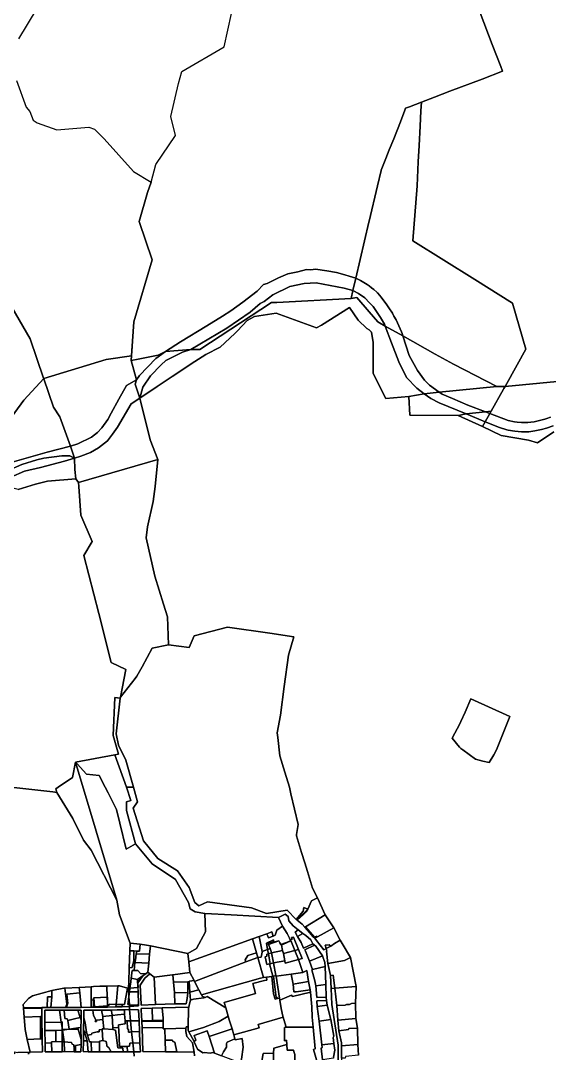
# Model space of a CAD drawing. Header units: feet. Extents: x -1222 to 199575, y -502 to 454509.
# Drawn here: x -179 to 173, y 728 to 1415 of the extents above; entities that cross this region are included whole.
import ezdxf

# ---------------------------------------------------------------- set-up
doc = ezdxf.new("R2010")
doc.units = ezdxf.units.FT
doc.header["$MEASUREMENT"] = 0
doc.layers.add('지적', color=7, linetype='CONTINUOUS')

msp = doc.modelspace()

# ---------------------------------------------------------------- linework, layer by layer
at = {"layer": '지적', "color": 20}
for points in [[(-154.98, 1444.61), (-180.09, 1403.04)], [(127.14, 1420.25), (135.12, 1399.2), (140.75, 1384.44), (141.92, 1381.45), (128.29, 1376.21), (106.91, 1368.08), (96.78, 1364.23), (87.96, 1360.84), (79.96, 1357.8), (77.47, 1356.9), (76.96, 1355.51), (73.95, 1347.79), (69.52, 1336.46), (66.59, 1329.07), (64.33, 1323.31), (61.22, 1315.57), (61.21, 1315.43), (58.68, 1305.25), (53.14, 1281.75), (52.97, 1281.02), (44.3, 1243.87), (39.8, 1245.01), (37.05, 1246.03), (31.52, 1247.46), (24.98, 1248.74), (17.43, 1249.76), (14.5, 1249.43), (11.48, 1249.5), (5.68, 1247.95), (-1.02, 1246.56), (-7.15, 1244.02), (-14.56, 1240.25), (-17.05, 1239.48), (-21.26, 1235.15), (-30.9, 1227.73), (-38.93, 1221.98), (-44.39, 1218.43), (-54.77, 1212.06), (-72.28, 1201.39), (-82.25, 1194.92), (-87.21, 1192.65), (-100.45, 1189.92), (-105.11, 1188.96), (-103.28, 1214.71), (-91.15, 1256), (-99.82, 1281.36), (-94.35, 1300.72), (-91.81, 1307.69), (-88.69, 1319.4), (-75.76, 1338.58), (-78.7, 1351.2), (-73.73, 1373.35), (-71.42, 1381.14), (-43.31, 1397.59), (-38.47, 1419.77)], [(189.77, 1176.27), (143.62, 1171.84), (151.62, 1186.13), (157.41, 1196.62), (148.56, 1227.21), (123.49, 1242.87), (82.24, 1268.62), (85.04, 1305.25), (85.89, 1321.07), (86.5, 1331.94), (87.17, 1344.81), (87.68, 1355.16), (87.96, 1360.84), (96.78, 1364.23), (106.91, 1368.08), (128.29, 1376.21), (141.92, 1381.45), (140.75, 1384.44), (135.12, 1399.2), (127.14, 1420.25)], [(-181.39, 1375.34), (-174.99, 1357.44), (-172.55, 1354.65), (-170.4, 1348.86), (-167.82, 1347.13), (-154.63, 1342.45), (-133.37, 1344.18), (-129.61, 1342.89), (-123.03, 1336.35), (-103.55, 1314.72), (-91.81, 1307.69), (-94.35, 1300.72), (-99.82, 1281.36), (-91.15, 1256), (-103.28, 1214.71), (-104.88, 1192.24), (-121.75, 1189.74), (-163.36, 1177.07), (-163.36, 1177.07), (-163.41, 1177.21), (-172.41, 1203.35), (-186.95, 1228.69)], [(-186.95, 1228.69), (-172.41, 1203.35), (-163.41, 1177.21), (-163.36, 1177.07), (-176.67, 1162.72), (-195.46, 1137.21)], [(46.21, 727.13), (45.73, 734.1), (45.42, 744.93), (44.26, 751.53), (44.2, 761.55), (44.58, 772.82), (40.75, 791.92), (35.31, 801.42), (33.94, 803.62), (29.77, 811.67), (23.93, 820.49), (18.73, 831.64), (15.49, 838.02), (12.14, 849.11), (10.35, 854.93), (8.24, 861.91), (4.87, 872.88), (4.94, 873.82), (5.98, 880.52), (1.08, 900.89), (0.1, 905.25), (-2.85, 915.19), (-6.18, 926.04), (-7.65, 938.23), (-7.98, 941.46), (-5.79, 953.08), (-3.25, 972.32), (-0.42, 993.02), (3.18, 1005.24), (-12.86, 1007.61), (-41.07, 1011.64), (-63.25, 1006), (-66.52, 998.2), (-80.43, 1000.03), (-80.98, 1018.52), (-83.65, 1027), (-89.48, 1045.71), (-95.24, 1071.17), (-94.23, 1078.33), (-90.42, 1095.36), (-89.19, 1105.25), (-87.4, 1123.19), (-92.56, 1136.38), (-99.02, 1162.26), (-99.42, 1163.99), (-99.42, 1163.99), (-87.8, 1171.84), (-82.59, 1175.36), (-77.84, 1178.47), (-62.86, 1188.29), (-55.53, 1193.11), (-45.86, 1197.99), (-36.09, 1206.99), (-34.41, 1208.78), (-28.03, 1215.71), (-23.08, 1218.19), (-8.75, 1220.53), (18.23, 1210.86), (21.5, 1212.49), (40.07, 1224.37), (45.86, 1215.94), (51.74, 1210.42), (53.14, 1209.34), (54.71, 1207.94), (55.77, 1200.97), (55.8, 1190.31), (55.81, 1180.28), (64.39, 1163.69), (79.61, 1165.14), (80.2, 1152.59), (112.4, 1152.45), (128.73, 1145.17), (141.1, 1139.12), (159.31, 1136.15), (165.2, 1134.38), (176.09, 1141.63)], [(173.78, 1151.32), (171.46, 1150.47), (169.99, 1149.93), (165.66, 1148.8), (163.11, 1148.18), (160.69, 1147.95), (158.68, 1147.76), (154.65, 1147.81), (151.73, 1148.1), (150.02, 1148.26), (145.62, 1149.14), (133.56, 1153.71), (134.44, 1155.3), (142.53, 1169.87), (142.88, 1170.49), (143.62, 1171.84), (189.77, 1176.27)], [(176.09, 1141.63), (165.2, 1134.38), (159.31, 1136.15), (141.1, 1139.12), (128.73, 1145.17), (130.44, 1148.21), (139.87, 1144.47), (144.9, 1142.89), (145.64, 1142.73), (150.11, 1142.01), (154.51, 1141.62), (159.41, 1141.64), (163.46, 1142.2), (167.87, 1143.15), (171.11, 1144.03), (175.58, 1145.61)], [(175.58, 1145.61), (171.11, 1144.03), (167.87, 1143.15), (163.46, 1142.2), (159.41, 1141.64), (154.51, 1141.62), (150.11, 1142.01), (145.64, 1142.73), (144.9, 1142.89), (139.87, 1144.47), (130.44, 1148.21), (133.56, 1153.71), (145.62, 1149.14), (150.02, 1148.26), (151.73, 1148.1), (154.65, 1147.81), (158.68, 1147.76), (160.69, 1147.95), (163.11, 1148.18), (165.66, 1148.8), (169.99, 1149.93), (171.46, 1150.47), (173.78, 1151.32)], [(-180.36, 1103.32), (-168.79, 1106.8), (-160.77, 1108.83), (-142.05, 1110.44), (-140.19, 1107.82), (-139.99, 1105.25), (-138.56, 1086.25), (-131.1, 1068.59), (-136.56, 1059.45), (-126.76, 1020.69), (-118.45, 988.12), (-108.63, 983.5), (-112.37, 965.07), (-112.49, 964.46), (-115.93, 964.81), (-117.24, 939.55), (-113.57, 927.32), (-116.12, 926.72), (-142.2, 922.02), (-144.12, 911.67), (-153.63, 905.25), (-155.38, 904.07), (-154.68, 901.84), (-157.28, 902.13), (-185.13, 905.25)], [(-185.13, 905.25), (-157.28, 902.13), (-154.68, 901.84), (-144, 884.54), (-136.99, 870.13), (-131.74, 863.36), (-114.62, 830.16), (-112.98, 820.34), (-105.79, 801.63), (-105.96, 796.43), (-106.39, 785.23), (-106.77, 775.84), (-106.94, 771.58), (-107.62, 771.7), (-112.94, 773.17), (-114.03, 773.11), (-121.31, 773.04), (-125.94, 772.9), (-130.13, 772.66), (-131.73, 772.54), (-139.7, 772.12), (-149.36, 771.61), (-149.89, 771.59), (-157.91, 769.98), (-170.91, 766.5), (-173.57, 764.65), (-177.06, 760.78), (-176.85, 758.44), (-176.86, 758.24), (-176.45, 752.33), (-176.45, 752.33), (-175.67, 744.16), (-174.28, 737.54), (-172.42, 729.09), (-180.59, 728.78)], [(29.43, 725.66), (30.44, 730.31), (29.76, 734.84), (29.17, 738.76), (29.76, 739.65), (27.59, 750.84), (25.31, 760.38), (24.77, 763.33), (24.69, 765.65), (24.46, 774.1), (23.82, 785.95), (23.71, 788.69), (22.14, 793.12), (17.68, 799.47), (15.69, 801.21), (14.39, 803.8), (10.97, 806.55), (9.05, 808.03), (5.93, 810.46), (2.61, 813.1), (-0.23, 816.41), (-0.78, 819.35), (-2.79, 820.85), (-7.1, 818.53), (-38.58, 820.36), (-56.17, 821.32), (-62.6, 822.3), (-65.87, 824.32), (-67.09, 828.59), (-75.77, 843.9), (-91.18, 854.41), (-102.24, 867.51), (-108.21, 889.86), (-108.29, 895.49), (-105.43, 896.37), (-108.37, 905.27), (-108.37, 905.27), (-103.57, 905.25), (-100.99, 895.44), (-103.89, 891.42), (-96.96, 869.65), (-87.47, 857.81), (-74.39, 849.67), (-66.62, 838.59), (-62.72, 828.5), (-60.15, 826.43), (-54.32, 829), (-25.05, 825.12), (-15.07, 821.31), (-1.25, 823.45), (4.74, 817.38), (5.1, 817.02), (5.35, 816.76), (8.68, 814.2), (10.48, 812.27), (13.53, 808.68), (15.67, 805.97), (16.99, 804.8), (18.27, 803.4), (22.97, 797.17), (24.57, 797.95), (25.06, 796.31), (24.89, 796.21), (25.81, 788.09), (27.37, 779.99), (27.84, 771.37), (28.27, 760.75), (32.6, 733.78), (32.71, 713.97)], [(18.73, 721.71), (16.25, 730.77), (17.36, 731.31), (15.95, 745.61), (15.34, 752.44), (14.95, 759.29), (14.11, 769.06), (13.94, 770.5), (12.87, 776.1), (11.71, 783.28), (9, 781.96), (6.12, 790.59), (8.59, 791.35), (6.19, 797.36), (2.79, 805.64), (1.56, 805.25), (1.9, 804.31), (0.73, 803.85), (0.11, 804.83), (-1.37, 808.07), (-4.44, 812.76), (-7.1, 818.53), (-2.79, 820.85), (-0.78, 819.35), (-0.23, 816.41), (2.61, 813.1), (5.93, 810.46), (4, 808.88), (5.62, 806), (7.9, 802.09), (9.6, 798.14), (15.69, 801.21), (16.77, 800.26), (10.43, 797.16), (10.76, 796.21), (13.56, 789.52), (15.5, 784.08), (14.97, 783.9), (17.12, 776.45), (17.61, 773.21), (18.44, 765.31), (24.69, 765.65), (24.77, 763.33), (18.45, 763.22), (18.7, 759.45), (19.84, 749.6), (21.74, 733.93), (21.92, 732.07), (21.19, 731.78), (22.2, 724.03)], [(-103.11, 726.44), (-103.48, 729.25), (-99, 729.19), (-99.31, 735.15), (-99.68, 742.85), (-99.95, 749.92), (-100.34, 757.31), (-106.22, 757.4), (-106.35, 759.42), (-100.45, 759.82), (-100.21, 759.82), (-100.23, 760.23), (-100.28, 760.98), (-100.51, 769.08), (-100.59, 772), (-100.67, 775.11), (-97.12, 780.03), (-95.46, 781.24), (-94.17, 782.37), (-92.75, 781.1), (-96.09, 778.23), (-99.09, 773.71), (-98.47, 761.04), (-98.44, 760.4), (-88.87, 760.7), (-76.14, 761.1), (-68.51, 761.19), (-68.51, 761.19), (-67.89, 764.85), (-67.42, 768.61), (-67.54, 775.74), (-66.52, 775.77), (-66.13, 768.88), (-65.75, 763.71), (-66.29, 761.19), (-66.79, 759.01), (-84.47, 758.57), (-91.14, 758.37), (-98.41, 758.11), (-98.45, 757.06), (-98.06, 749.87), (-98.08, 749.35), (-97.89, 745.2), (-97.3, 729.4), (-82.26, 729.31), (-74.76, 729.23), (-74.5, 729.22), (-63.16, 729.11), (-63.06, 726.6)], [(-173.37, 727.67), (-173.44, 728.59), (-172.38, 728.81), (-172.42, 729.09), (-164.19, 729.25), (-164.36, 737.79), (-164.62, 752.86), (-164.67, 758.19), (-164.62, 758.73), (-161.04, 758.75), (-158.59, 758.75), (-148.92, 758.83), (-148.14, 758.85), (-138.48, 758.85), (-131.76, 758.97), (-130.16, 758.94), (-129.63, 758.99), (-120.95, 759.07), (-115.3, 759.17), (-111.12, 759.26), (-106.35, 759.42), (-106.22, 757.4), (-109.66, 757.3), (-114.44, 757.19), (-118.27, 757.09), (-124.81, 757.05), (-128.45, 757.01), (-130.65, 756.95), (-136.63, 756.97), (-136.74, 751.85), (-136.78, 744.18), (-136.88, 736.58), (-137.01, 729.43), (-133.71, 729.37), (-131.55, 729.39), (-126.25, 729.35), (-118.51, 729.35), (-110.57, 729.31), (-107.65, 729.3), (-103.48, 729.25), (-103.11, 726.44)], [(-63.06, 726.6), (-63.16, 729.11), (-64.46, 735.32), (-68.15, 739.4), (-68.87, 742.7), (-68.7, 744.95), (-68.48, 745.83), (-67.16, 745.89), (-67.28, 743.41), (-66.69, 742.57), (-63.34, 736.16), (-63.32, 736.03), (-61.06, 731.1), (-57.47, 728.72), (-56.31, 728.89), (-52.63, 728.34), (-50.82, 728.85), (-49.64, 728.43), (-44.95, 726.66)], [(-182.42, 727.85), (-182.7, 728.54), (-182.88, 729.25), (-180.59, 728.78), (-172.42, 729.09), (-172.38, 728.81), (-173.44, 728.59), (-173.44, 728.59), (-173.37, 727.67)]]:
    msp.add_lwpolyline(points, dxfattribs=at)
for points in [[(44.3, 1243.87), (52.97, 1281.02), (53.14, 1281.75), (58.68, 1305.25), (61.21, 1315.43), (61.22, 1315.57), (64.33, 1323.31), (66.59, 1329.07), (69.52, 1336.46), (73.95, 1347.79), (76.96, 1355.51), (77.47, 1356.9), (79.96, 1357.8), (87.96, 1360.84), (87.68, 1355.16), (87.17, 1344.81), (86.5, 1331.94), (85.89, 1321.07), (85.04, 1305.25), (82.24, 1268.62), (123.49, 1242.87), (148.56, 1227.21), (157.41, 1196.62), (151.62, 1186.13), (143.62, 1171.84), (138.1, 1171.75), (109.25, 1186.64), (97.18, 1193.33), (75.55, 1205.45), (75.16, 1206.89), (74.75, 1208), (72.96, 1212.04), (71.18, 1215.98), (69.7, 1218.59), (68.67, 1220.42), (66.31, 1224.04), (64.57, 1226.64), (61.05, 1231.34), (60.28, 1232.21), (58.74, 1234.03), (58.3, 1234.48), (56.23, 1236.3), (54.81, 1237.4), (53.14, 1238.68), (51.9, 1239.62), (47.38, 1242.21), (44.3, 1243.87)], [(42.39, 1235.67), (36.68, 1237.18), (17.89, 1240.78), (9.93, 1240.34), (0.46, 1238.22), (-10.9, 1232.67), (-16.65, 1228.28), (-19.27, 1226.91), (-25.87, 1221.17), (-41.52, 1210.43), (-65.4, 1196.38), (-82.25, 1194.92), (-72.28, 1201.39), (-54.77, 1212.06), (-44.39, 1218.43), (-38.93, 1221.98), (-30.9, 1227.73), (-21.26, 1235.15), (-17.05, 1239.48), (-14.56, 1240.25), (-7.15, 1244.02), (-1.02, 1246.56), (5.68, 1247.95), (11.48, 1249.5), (14.5, 1249.43), (17.43, 1249.76), (24.98, 1248.74), (31.52, 1247.46), (37.05, 1246.03), (39.8, 1245.01), (44.3, 1243.87), (42.39, 1235.67)], [(42.39, 1235.67), (44.3, 1243.87), (47.38, 1242.21), (51.9, 1239.62), (53.14, 1238.68), (54.81, 1237.4), (56.23, 1236.3), (58.3, 1234.48), (58.74, 1234.03), (60.28, 1232.21), (61.05, 1231.34), (64.57, 1226.64), (66.31, 1224.04), (68.67, 1220.42), (69.7, 1218.59), (71.18, 1215.98), (72.96, 1212.04), (74.75, 1208), (75.16, 1206.89), (75.55, 1205.45), (63.96, 1211.89), (63.71, 1212.55), (63.34, 1213.25), (60.66, 1217.66), (55.81, 1224.98), (53.51, 1227.44), (50.3, 1230.65), (46.14, 1233.61), (42.39, 1235.67)], [(42.39, 1235.67), (41.12, 1230.23), (-8.22, 1227.53), (-11.74, 1227.58), (-59.47, 1196.26), (-65.4, 1196.38), (-41.52, 1210.43), (-25.87, 1221.17), (-19.27, 1226.91), (-16.65, 1228.28), (-10.9, 1232.67), (0.46, 1238.22), (9.93, 1240.34), (17.89, 1240.78), (36.68, 1237.18), (42.39, 1235.67)], [(63.96, 1211.89), (68.15, 1200.79), (72.88, 1188.1), (78.05, 1177.68), (84.89, 1170.53), (89.83, 1166.82), (79.61, 1165.14), (64.39, 1163.69), (55.81, 1180.28), (55.8, 1190.31), (55.77, 1200.97), (54.71, 1207.94), (53.14, 1209.34), (51.74, 1210.42), (45.86, 1215.94), (40.07, 1224.37), (21.5, 1212.49), (18.23, 1210.86), (-8.75, 1220.53), (-23.08, 1218.19), (-28.03, 1215.71), (-34.41, 1208.78), (-36.09, 1206.99), (-45.86, 1197.99), (-55.53, 1193.11), (-62.86, 1188.29), (-77.84, 1178.47), (-82.59, 1175.36), (-87.8, 1171.84), (-99.42, 1163.99), (-97.36, 1171.21), (-92.34, 1178.73), (-85.17, 1186.16), (-82.15, 1188.97), (-71.05, 1194.63), (-65.4, 1196.38), (-59.47, 1196.26), (-11.74, 1227.58), (-8.22, 1227.53), (41.12, 1230.23), (45.06, 1230.83), (53.14, 1221.43), (58.88, 1214.75), (63.96, 1211.89)], [(42.39, 1235.67), (46.14, 1233.61), (50.3, 1230.65), (53.51, 1227.44), (55.81, 1224.98), (60.66, 1217.66), (63.34, 1213.25), (63.71, 1212.55), (63.96, 1211.89), (58.88, 1214.75), (53.14, 1221.43), (45.06, 1230.83), (41.12, 1230.23), (42.39, 1235.67)], [(63.96, 1211.89), (75.55, 1205.45), (79.74, 1192.44), (85.32, 1182.32), (90.06, 1175.88), (93.25, 1172.64), (99.8, 1168.03), (89.83, 1166.82), (84.89, 1170.53), (78.05, 1177.68), (72.88, 1188.1), (68.15, 1200.79), (63.96, 1211.89)], [(138.1, 1171.75), (99.8, 1168.03), (93.25, 1172.64), (90.06, 1175.88), (85.32, 1182.32), (79.74, 1192.44), (75.55, 1205.45), (97.18, 1193.33), (109.25, 1186.64), (138.1, 1171.75)], [(-65.4, 1196.38), (-71.05, 1194.63), (-82.15, 1188.97), (-85.17, 1186.16), (-92.34, 1178.73), (-97.36, 1171.21), (-99.42, 1163.99), (-102.43, 1173.27), (-101.68, 1176.07), (-99.6, 1179.01), (-88.8, 1190.3), (-82.25, 1194.92), (-65.4, 1196.38)], [(-145.55, 1132.01), (-152.61, 1151.62), (-156.83, 1158.08), (-163.3, 1176.89), (-163.36, 1177.07), (-121.75, 1189.74), (-104.88, 1192.24), (-105.11, 1188.96), (-101.68, 1176.07), (-108.26, 1172.36), (-113.43, 1163.35), (-118.41, 1153.98), (-120.76, 1149.75), (-124.72, 1144.2), (-127.56, 1141.04), (-131.46, 1137.94), (-140.72, 1133.63), (-145.55, 1132.01)], [(-101.68, 1176.07), (-105.11, 1188.96), (-100.45, 1189.92), (-87.21, 1192.65), (-82.25, 1194.92), (-88.8, 1190.3), (-99.6, 1179.01), (-101.68, 1176.07)], [(-205.54, 1109.34), (-202.51, 1117.71), (-195.46, 1137.21), (-176.67, 1162.72), (-163.36, 1177.07), (-163.3, 1176.89), (-156.83, 1158.08), (-152.61, 1151.62), (-145.55, 1132.01), (-161.14, 1128.05), (-185.85, 1121.04), (-192.22, 1118.33), (-196.86, 1116.25), (-205.54, 1109.34)], [(-99.42, 1163.99), (-105.19, 1160.16), (-114.15, 1144.68), (-117.6, 1140.04), (-120.84, 1135.69), (-126.88, 1130.98), (-132.14, 1127.86), (-138.76, 1125.35), (-142.87, 1124.17), (-145.55, 1132.01), (-140.72, 1133.63), (-131.46, 1137.94), (-127.56, 1141.04), (-124.72, 1144.2), (-120.76, 1149.75), (-118.41, 1153.98), (-113.43, 1163.35), (-108.26, 1172.36), (-101.68, 1176.07), (-102.43, 1173.27), (-99.42, 1163.99)], [(99.8, 1168.03), (101.84, 1166.71), (108.75, 1163.65), (118.86, 1159.32), (130.52, 1154.83), (117.67, 1153.58), (99.68, 1160.93), (94.33, 1163.7), (89.83, 1166.82), (99.8, 1168.03)], [(138.1, 1171.75), (143.62, 1171.84), (142.88, 1170.49), (142.53, 1169.87), (134.44, 1155.3), (130.52, 1154.83), (118.86, 1159.32), (108.75, 1163.65), (101.84, 1166.71), (99.8, 1168.03), (138.1, 1171.75)], [(-142.87, 1124.17), (-138.76, 1125.35), (-132.14, 1127.86), (-126.88, 1130.98), (-120.84, 1135.69), (-117.6, 1140.04), (-114.15, 1144.68), (-105.19, 1160.16), (-99.42, 1163.99), (-99.02, 1162.26), (-92.56, 1136.38), (-87.4, 1123.19), (-140.19, 1107.82), (-142.05, 1110.44), (-142.65, 1116.46), (-142.87, 1124.17)], [(79.61, 1165.14), (89.83, 1166.82), (94.33, 1163.7), (99.68, 1160.93), (117.67, 1153.58), (112.4, 1152.45), (80.2, 1152.59), (79.61, 1165.14)], [(130.52, 1154.83), (133.56, 1153.71), (130.44, 1148.21), (117.67, 1153.58), (130.52, 1154.83)], [(134.44, 1155.3), (133.56, 1153.71), (130.52, 1154.83), (134.44, 1155.3)], [(117.67, 1153.58), (130.44, 1148.21), (128.73, 1145.17), (112.4, 1152.45), (117.67, 1153.58)], [(-145.55, 1132.01), (-142.87, 1124.17), (-146.07, 1125.56), (-151.25, 1125.72), (-163.34, 1124.15), (-167.98, 1123.07), (-177.86, 1119.86), (-187.11, 1115.89), (-196.86, 1110.59), (-202.07, 1107.76), (-205.99, 1105.64), (-223.8, 1095.22), (-220.5, 1097.42), (-196.86, 1116.25), (-192.22, 1118.33), (-185.85, 1121.04), (-161.14, 1128.05), (-145.55, 1132.01)], [(-142.87, 1124.17), (-149.43, 1122.07), (-165.42, 1117.77), (-176.06, 1115.37), (-185.25, 1111.46), (-192.63, 1106.11), (-196.86, 1106.85), (-202.07, 1107.76), (-196.86, 1110.59), (-187.11, 1115.89), (-177.86, 1119.86), (-167.98, 1123.07), (-163.34, 1124.15), (-151.25, 1125.72), (-146.07, 1125.56), (-142.87, 1124.17)], [(-142.87, 1124.17), (-142.65, 1116.46), (-142.05, 1110.44), (-160.77, 1108.83), (-168.79, 1106.8), (-180.36, 1103.32), (-191.04, 1105.99), (-192.63, 1106.11), (-185.25, 1111.46), (-176.06, 1115.37), (-165.42, 1117.77), (-149.43, 1122.07), (-142.87, 1124.17)], [(-140.19, 1107.82), (-87.4, 1123.19), (-89.19, 1105.25), (-90.42, 1095.36), (-94.23, 1078.33), (-95.24, 1071.17), (-89.48, 1045.71), (-83.65, 1027), (-80.98, 1018.52), (-80.43, 1000.03), (-91.11, 997.66), (-97.9, 985.36), (-101.34, 979.06), (-102.44, 977.64), (-112.37, 965.07), (-108.63, 983.5), (-118.45, 988.12), (-126.76, 1020.69), (-136.56, 1059.45), (-131.1, 1068.59), (-138.56, 1086.25), (-139.99, 1105.25), (-140.19, 1107.82)], [(-80.43, 1000.03), (-66.52, 998.2), (-63.25, 1006), (-41.07, 1011.64), (-12.86, 1007.61), (3.18, 1005.24), (-0.42, 993.02), (-3.25, 972.32), (-5.79, 953.08), (-7.98, 941.46), (-7.65, 938.23), (-6.18, 926.04), (-2.85, 915.19), (0.1, 905.25), (1.08, 900.89), (5.98, 880.52), (4.94, 873.82), (4.87, 872.88), (8.24, 861.91), (10.35, 854.93), (12.14, 849.11), (15.49, 838.02), (18.73, 831.64), (14.84, 829.7), (12.39, 824.22), (9.83, 825.17), (9.2, 822.93), (4.74, 817.38), (-1.25, 823.45), (-15.07, 821.31), (-25.05, 825.12), (-54.32, 829), (-60.15, 826.43), (-62.72, 828.5), (-66.62, 838.59), (-74.39, 849.67), (-87.47, 857.81), (-96.96, 869.65), (-103.89, 891.42), (-100.99, 895.44), (-103.57, 905.25), (-108.73, 923.34), (-113.63, 933.29), (-115.22, 940.82), (-112.49, 964.46), (-112.37, 965.07), (-102.44, 977.64), (-101.34, 979.06), (-97.9, 985.36), (-91.11, 997.66), (-80.43, 1000.03)], [(-116.12, 926.72), (-113.57, 927.32), (-117.24, 939.55), (-115.93, 964.81), (-112.49, 964.46), (-115.22, 940.82), (-113.63, 933.29), (-108.73, 923.34), (-103.57, 905.25), (-108.37, 905.27), (-116.12, 926.72)], [(133.12, 921.61), (128.83, 922.68), (123.9, 923.93), (115.49, 930.09), (114.24, 931.01), (113.42, 931.97), (108.36, 937.88), (113.5, 947.39), (114.29, 949.02), (117, 955.27), (120.96, 964.04), (146.92, 952.27), (141.02, 937.77), (137.88, 930.08), (136.07, 926.81), (133.12, 921.61)], [(133.12, 921.61), (136.07, 926.81), (137.88, 930.08), (141.02, 937.77), (146.92, 952.27), (120.96, 964.04), (117, 955.27), (114.29, 949.02), (113.5, 947.39), (108.36, 937.88), (113.42, 931.97), (114.24, 931.01), (115.49, 930.09), (123.9, 923.93), (128.83, 922.68), (133.12, 921.61)], [(-114.62, 830.16), (-131.74, 863.36), (-136.99, 870.13), (-144, 884.54), (-154.68, 901.84), (-155.38, 904.07), (-153.63, 905.25), (-144.12, 911.67), (-142.2, 922.02), (-114.62, 830.16)], [(-116.12, 926.72), (-108.37, 905.27), (-105.43, 896.37), (-108.29, 895.49), (-108.21, 889.86), (-102.24, 867.51), (-108.54, 863.99), (-112.8, 881.34), (-114.92, 890.34), (-120.53, 901.55), (-122.48, 905.25), (-126.55, 913.02), (-134.8, 913.99), (-141.12, 920.77), (-142.2, 922.02), (-116.12, 926.72)], [(-142.2, 922.02), (-141.12, 920.77), (-134.8, 913.99), (-126.55, 913.02), (-122.48, 905.25), (-120.53, 901.55), (-114.92, 890.34), (-112.8, 881.34), (-108.54, 863.99), (-102.24, 867.51), (-91.18, 854.41), (-75.77, 843.9), (-67.09, 828.59), (-65.87, 824.32), (-62.6, 822.3), (-56.17, 821.32), (-55.65, 809.06), (-61.73, 798.03), (-67.54, 794.64), (-92.23, 799.74), (-94.99, 800.29), (-99.22, 800.83), (-105.79, 801.63), (-112.98, 820.34), (-114.62, 830.16), (-142.2, 922.02)], [(12.39, 824.22), (14.84, 829.7), (18.73, 831.64), (23.93, 820.49), (10.86, 812.44), (10.48, 812.27), (8.68, 814.2), (5.35, 816.76), (9.54, 820.57), (11.35, 822.43), (12.39, 824.22)], [(4.74, 817.38), (9.2, 822.93), (9.83, 825.17), (12.39, 824.22), (5.1, 817.02), (4.74, 817.38)], [(12.39, 824.22), (11.35, 822.43), (9.54, 820.57), (5.35, 816.76), (5.1, 817.02), (12.39, 824.22)], [(-56.17, 821.32), (-38.58, 820.36), (-7.1, 818.53), (-4.44, 812.76), (-8.17, 810.16), (-9.31, 806.84), (-10.68, 806.3), (-11.67, 809.09), (-14.94, 807.81), (-19.88, 806.05), (-24.5, 804.36), (-66.88, 789.06), (-67.54, 794.64), (-61.73, 798.03), (-55.65, 809.06), (-56.17, 821.32)], [(10.86, 812.44), (23.93, 820.49), (29.77, 811.67), (18.86, 805.78), (18.38, 806.29), (16.9, 805.47), (10.86, 812.44)], [(-4.44, 812.76), (-1.37, 808.07), (0.11, 804.83), (0.73, 803.85), (1.02, 803.25), (-0.12, 802.68), (-5.55, 800.72), (-6.15, 801.82), (-6.83, 803.19), (-10.72, 802.32), (-10.35, 803.79), (-15.12, 801.58), (-14.36, 797.41), (-18.09, 796.05), (-19.88, 806.05), (-14.94, 807.81), (-13.81, 805.1), (-10.68, 806.3), (-9.31, 806.84), (-8.17, 810.16), (-4.44, 812.76)], [(9.05, 808.03), (5.62, 806), (4, 808.88), (5.93, 810.46), (9.05, 808.03)], [(10.86, 812.44), (16.9, 805.47), (18.38, 806.29), (18.86, 805.78), (16.99, 804.8), (15.67, 805.97), (13.53, 808.68), (10.48, 812.27), (10.86, 812.44)], [(29.77, 811.67), (33.94, 803.62), (30.22, 801.36), (27.71, 799.56), (26.66, 800.45), (23.88, 800.11), (24.57, 797.95), (22.97, 797.17), (18.27, 803.4), (16.99, 804.8), (18.86, 805.78), (29.77, 811.67)], [(-24.5, 804.36), (-21.83, 795.03), (-27.57, 793.29), (-29.21, 790.43), (-28.87, 789.09), (-63.02, 776.13), (-63.27, 776.71), (-66.09, 782.06), (-66.88, 789.06), (-24.5, 804.36)], [(-19.88, 806.05), (-18.09, 796.05), (-18.02, 795.63), (-18.63, 792.34), (-20.9, 791.96), (-21.83, 795.03), (-24.5, 804.36), (-19.88, 806.05)], [(-13.71, 800.75), (-12.67, 798.02), (-14.36, 797.41), (-15.12, 801.58), (-10.35, 803.79), (-10.72, 802.32), (-14.06, 801.76), (-13.71, 800.75)], [(-10.68, 806.3), (-13.81, 805.1), (-14.94, 807.81), (-11.67, 809.09), (-10.68, 806.3)], [(1.02, 803.25), (0.73, 803.85), (1.9, 804.31), (1.56, 805.25), (2.79, 805.64), (6.19, 797.36), (3.68, 796.76), (1.02, 803.25)], [(5.62, 806), (9.05, 808.03), (10.97, 806.55), (14.39, 803.8), (15.69, 801.21), (9.6, 798.14), (7.9, 802.09), (5.62, 806)], [(27.71, 799.56), (30.22, 801.36), (33.94, 803.62), (35.31, 801.42), (40.75, 791.92), (36.78, 789.99), (25.81, 788.09), (24.89, 796.21), (25.06, 796.31), (24.57, 797.95), (27.71, 799.56)], [(-99.22, 800.83), (-99.71, 796.25), (-101.46, 796.32), (-103.43, 796.34), (-105.96, 796.43), (-105.79, 801.63), (-99.22, 800.83)], [(-92.23, 799.74), (-92.93, 794.28), (-101.75, 794.42), (-101.46, 796.32), (-99.71, 796.25), (-99.22, 800.83), (-94.99, 800.29), (-92.23, 799.74)], [(-67.54, 794.64), (-66.88, 789.06), (-66.09, 782.06), (-77.33, 780.39), (-77.76, 780.38), (-89.87, 778.91), (-92.75, 781.1), (-94.17, 782.37), (-93.5, 788.22), (-92.93, 794.28), (-92.23, 799.74), (-67.54, 794.64)], [(-14.36, 797.41), (-13.82, 794.5), (-14.9, 794.18), (-14.86, 792.9), (-16.02, 792.53), (-14.84, 787.32), (-13.04, 787.78), (-10.86, 779.64), (-11.62, 779.43), (-15.09, 779.02), (-17.13, 778.77), (-20.9, 791.96), (-18.63, 792.34), (-18.02, 795.63), (-18.09, 796.05), (-14.36, 797.41)], [(-14.36, 797.41), (-12.67, 798.02), (-11.95, 796.04), (-11.83, 795.18), (-13.82, 794.5), (-14.36, 797.41)], [(-10.72, 802.32), (-6.83, 803.19), (-13.71, 800.75), (-14.06, 801.76), (-10.72, 802.32)], [(-13.71, 800.75), (-6.83, 803.19), (-6.15, 801.82), (-5.55, 800.72), (-5.14, 800.17), (-4.4, 796.74), (-11.83, 795.18), (-11.95, 796.04), (-12.67, 798.02), (-13.71, 800.75)], [(-4.4, 796.74), (-3.87, 794.65), (-2.92, 789.84), (-10.56, 788.4), (-11.83, 795.18), (-4.4, 796.74)], [(-0.12, 802.68), (-5.14, 800.17), (-5.55, 800.72), (-0.12, 802.68)], [(-0.12, 802.68), (1.02, 803.25), (3.68, 796.76), (-3.87, 794.65), (-4.4, 796.74), (-5.14, 800.17), (-0.12, 802.68)], [(3.68, 796.76), (6.12, 790.59), (-2.66, 788.3), (-2.92, 789.84), (-3.87, 794.65), (3.68, 796.76)], [(6.19, 797.36), (8.59, 791.35), (6.12, 790.59), (3.68, 796.76), (6.19, 797.36)], [(16.77, 800.26), (17.68, 799.47), (22.14, 793.12), (13.56, 789.52), (10.76, 796.21), (10.43, 797.16), (16.77, 800.26)], [(24.57, 797.95), (23.88, 800.11), (26.66, 800.45), (27.71, 799.56), (24.57, 797.95)], [(-103.43, 796.34), (-101.46, 796.32), (-101.75, 794.42), (-102.32, 790.35), (-102.83, 788.66), (-103.06, 783.39), (-104.52, 783.44), (-105.14, 778.28), (-105.41, 775.81), (-105.95, 771.62), (-106.94, 771.58), (-106.77, 775.84), (-106.39, 785.23), (-104.41, 785.37), (-103.49, 789.97), (-103.43, 796.34)], [(-105.96, 796.43), (-103.43, 796.34), (-103.49, 789.97), (-104.41, 785.37), (-106.39, 785.23), (-105.96, 796.43)], [(-92.93, 794.28), (-93.5, 788.22), (-102.83, 788.66), (-102.32, 790.35), (-101.75, 794.42), (-92.93, 794.28)], [(-28.87, 789.09), (-20.9, 791.96), (-17.13, 778.77), (-19.04, 778.27), (-58.3, 767.26), (-60.15, 770.52), (-63.02, 776.13), (-28.87, 789.09)], [(-21.83, 795.03), (-20.9, 791.96), (-28.87, 789.09), (-29.21, 790.43), (-27.57, 793.29), (-21.83, 795.03)], [(-13.82, 794.5), (-12.69, 787.9), (-13.04, 787.78), (-14.84, 787.32), (-16.02, 792.53), (-14.86, 792.9), (-14.9, 794.18), (-13.82, 794.5)], [(-11.83, 795.18), (-10.56, 788.4), (-12.69, 787.9), (-13.82, 794.5), (-11.83, 795.18)], [(-10.56, 788.4), (-2.92, 789.84), (-2.66, 788.3), (6.12, 790.59), (9, 781.96), (1.34, 780.99), (-8.72, 779.5), (-8.89, 779.95), (-10.56, 788.4)], [(13.56, 789.52), (22.14, 793.12), (23.71, 788.69), (23.82, 785.95), (15.5, 784.08), (13.56, 789.52)], [(25.81, 788.09), (36.78, 789.99), (40.75, 791.92), (44.58, 772.82), (30.29, 771.55), (29.23, 780.34), (27.37, 779.99), (25.81, 788.09)], [(-95.46, 781.24), (-97.12, 780.03), (-100.96, 777.45), (-105.14, 778.28), (-104.52, 783.44), (-103.06, 783.39), (-100.78, 783.26), (-99.06, 781.27), (-95.46, 781.24)], [(-102.83, 788.66), (-93.5, 788.22), (-94.17, 782.37), (-95.46, 781.24), (-99.06, 781.27), (-100.78, 783.26), (-103.06, 783.39), (-102.83, 788.66)], [(-12.69, 787.9), (-10.56, 788.4), (-8.89, 779.95), (-10.39, 779.7), (-10.86, 779.64), (-13.04, 787.78), (-12.69, 787.9)], [(9, 781.96), (11.71, 783.28), (12.87, 776.1), (2.54, 774.25), (1.34, 780.99), (9, 781.96)], [(15.5, 784.08), (23.82, 785.95), (24.46, 774.1), (17.61, 773.21), (17.12, 776.45), (14.97, 783.9), (15.5, 784.08)], [(-105.14, 778.28), (-100.96, 777.45), (-100.67, 772), (-105.95, 771.62), (-105.41, 775.81), (-105.14, 778.28)], [(-97.12, 780.03), (-100.74, 777.38), (-100.67, 775.11), (-100.59, 772), (-100.59, 772), (-100.67, 772), (-100.96, 777.45), (-97.12, 780.03)], [(-97.12, 780.03), (-100.67, 775.11), (-100.74, 777.38), (-97.12, 780.03)], [(-89.87, 778.91), (-88.87, 760.7), (-98.44, 760.4), (-98.47, 761.04), (-99.09, 773.71), (-96.09, 778.23), (-92.75, 781.1), (-89.87, 778.91)], [(-89.87, 778.91), (-77.76, 780.38), (-77.33, 780.39), (-76.94, 775.6), (-76.4, 768.66), (-76.14, 761.3), (-76.14, 761.1), (-88.87, 760.7), (-89.87, 778.91)], [(-77.33, 780.39), (-66.09, 782.06), (-63.27, 776.71), (-66.45, 776.35), (-66.52, 775.77), (-67.54, 775.74), (-76.94, 775.6), (-77.33, 780.39)], [(-63.02, 776.13), (-60.15, 770.52), (-66.13, 768.88), (-66.52, 775.77), (-66.45, 776.35), (-63.27, 776.71), (-63.02, 776.13)], [(-17.13, 778.77), (-15.09, 779.02), (-14.96, 776.96), (-16.5, 776.63), (-24.19, 774.74), (-22.33, 768), (-43.26, 762.08), (-42.23, 758.48), (-54.48, 766.01), (-56.01, 765.46), (-57.89, 766.28), (-58.3, 767.26), (-19.04, 778.27), (-17.13, 778.77)], [(-15.09, 779.02), (-11.62, 779.43), (-10.42, 767.84), (-9.4, 764.34), (-7.83, 764.65), (-6.37, 764.94), (-6.16, 763.57), (-5.34, 758.15), (-4.21, 753.09), (-3.99, 752.27), (-20.63, 747.56), (-20.04, 745.3), (-36.85, 740.57), (-38.02, 744.54), (-39.89, 750.59), (-40.63, 752.99), (-42.23, 758.48), (-43.26, 762.08), (-22.33, 768), (-24.19, 774.74), (-16.5, 776.63), (-14.96, 776.96), (-15.09, 779.02)], [(-10.39, 779.7), (-8.57, 765.31), (-8, 765.34), (-7.83, 764.65), (-9.4, 764.34), (-10.42, 767.84), (-11.62, 779.43), (-10.86, 779.64), (-10.39, 779.7)], [(-10.39, 779.7), (-8.89, 779.95), (-8.72, 779.5), (-6.37, 764.94), (-7.83, 764.65), (-8, 765.34), (-8.57, 765.31), (-10.39, 779.7)], [(-8.72, 779.5), (1.34, 780.99), (2.54, 774.25), (3.17, 769.23), (4.55, 769.23), (13.94, 770.5), (14.11, 769.06), (2.14, 766.09), (1.61, 766.96), (-6.16, 763.57), (-6.37, 764.94), (-8.72, 779.5)], [(12.87, 776.1), (13.94, 770.5), (4.55, 769.23), (3.17, 769.23), (2.54, 774.25), (12.87, 776.1)], [(30.29, 771.55), (27.84, 771.37), (27.37, 779.99), (29.23, 780.34), (30.29, 771.55)], [(-157.95, 765.78), (-160.83, 765.78), (-161.04, 758.75), (-164.62, 758.73), (-176.85, 758.44), (-177.06, 760.78), (-173.57, 764.65), (-170.91, 766.5), (-157.91, 769.98), (-157.95, 765.78)], [(-157.91, 769.98), (-149.89, 771.59), (-149.36, 771.61), (-147.98, 761.05), (-148.92, 758.83), (-158.59, 758.75), (-157.95, 765.78), (-157.91, 769.98)], [(-149.36, 771.61), (-139.7, 772.12), (-139.41, 768.59), (-147.89, 767.67), (-147.39, 761.41), (-147.45, 761.06), (-147.98, 761.05), (-149.36, 771.61)], [(-139.7, 772.12), (-131.73, 772.54), (-131.73, 763.68), (-131.76, 758.97), (-138.48, 758.85), (-139.41, 768.59), (-139.7, 772.12)], [(-131.73, 772.54), (-130.13, 772.66), (-125.94, 772.9), (-121.31, 773.04), (-121.05, 765.69), (-129.99, 765.12), (-130.27, 765.08), (-130.26, 763.82), (-131.73, 763.68), (-131.73, 772.54)], [(-121.31, 773.04), (-114.03, 773.11), (-115.05, 760.82), (-119.79, 760.88), (-119.86, 760.21), (-120.92, 760.3), (-120.89, 761.72), (-120.8, 765.69), (-121.05, 765.69), (-121.31, 773.04)], [(-115.05, 760.82), (-114.03, 773.11), (-112.94, 773.17), (-107.62, 771.7), (-109.57, 760.84), (-111.15, 760.75), (-115.05, 760.82)], [(-106.31, 760.58), (-106.35, 759.42), (-111.12, 759.26), (-111.15, 760.75), (-109.57, 760.84), (-107.62, 771.7), (-106.94, 771.58), (-106.69, 766.09), (-107.32, 760.67), (-106.31, 760.58)], [(-106.94, 771.58), (-105.95, 771.62), (-106.3, 769.24), (-106.69, 766.09), (-106.94, 771.58)], [(-106.3, 769.24), (-100.63, 769.08), (-100.51, 769.08), (-100.28, 760.98), (-100.5, 760.94), (-100.49, 760.25), (-106.31, 760.58), (-106.69, 766.09), (-106.3, 769.24)], [(-100.51, 769.08), (-106.3, 769.24), (-105.95, 771.62), (-100.67, 772), (-100.51, 769.08)], [(-67.54, 775.74), (-67.42, 768.61), (-76.4, 768.66), (-76.94, 775.6), (-67.54, 775.74)], [(-66.13, 768.88), (-60.15, 770.52), (-58.3, 767.26), (-57.89, 766.28), (-56.01, 765.46), (-56.73, 765.3), (-63.66, 764.41), (-65.75, 763.71), (-66.13, 768.88)], [(17.61, 773.21), (24.46, 774.1), (24.69, 765.65), (18.44, 765.31), (17.61, 773.21)], [(27.84, 771.37), (30.29, 771.55), (31.67, 760.16), (32.39, 750.27), (32.98, 743.23), (34.72, 735.37), (34.82, 733.37), (34.83, 725.01), (34.85, 714.47), (34.61, 710.59), (34.11, 708.39), (34.12, 705.25), (32.27, 705.25), (31.76, 707.51), (32.71, 713.97), (32.6, 733.78), (28.27, 760.75), (27.84, 771.37)], [(44.58, 772.82), (44.2, 761.55), (41.39, 761.37), (40.21, 760.8), (38.03, 760.86), (37.28, 760.31), (31.67, 760.16), (30.29, 771.55), (44.58, 772.82)], [(-157.95, 765.78), (-158.59, 758.75), (-161.04, 758.75), (-160.83, 765.78), (-157.95, 765.78)], [(-147.45, 761.06), (-147.39, 761.41), (-147.89, 767.67), (-139.41, 768.59), (-138.48, 758.85), (-148.14, 758.85), (-147.45, 761.06)], [(-130.26, 763.82), (-130.16, 758.94), (-131.76, 758.97), (-131.73, 763.68), (-130.26, 763.82)], [(-129.99, 765.12), (-129.65, 759.31), (-129.63, 758.99), (-130.16, 758.94), (-130.26, 763.82), (-130.27, 765.08), (-129.99, 765.12)], [(-121.05, 765.69), (-120.89, 761.72), (-120.92, 760.3), (-120.95, 759.83), (-129.65, 759.31), (-129.99, 765.12), (-121.05, 765.69)], [(-121.05, 765.69), (-120.8, 765.69), (-120.89, 761.72), (-121.05, 765.69)], [(-106.31, 760.58), (-107.32, 760.67), (-106.69, 766.09), (-106.31, 760.58)], [(-76.4, 768.66), (-67.42, 768.61), (-67.89, 764.85), (-68.51, 761.19), (-76.14, 761.3), (-76.4, 768.66)], [(-56.01, 765.46), (-54.48, 766.01), (-42.23, 758.48), (-40.63, 752.99), (-46.66, 749.52), (-56.94, 745.42), (-66.69, 742.57), (-67.28, 743.41), (-67.16, 745.89), (-67, 758.01), (-66.79, 759.01), (-66.29, 761.19), (-65.75, 763.71), (-63.66, 764.41), (-56.73, 765.3), (-56.01, 765.46)], [(14.11, 769.06), (14.95, 759.29), (15.34, 752.44), (15.95, 745.61), (3.21, 745.75), (-1.98, 745.64), (-3.57, 750.88), (-3.99, 752.27), (-4.21, 753.09), (-5.34, 758.15), (-6.16, 763.57), (1.61, 766.96), (2.14, 766.09), (14.11, 769.06)], [(25.31, 760.38), (18.7, 759.45), (18.45, 763.22), (24.77, 763.33), (25.31, 760.38)], [(-176.85, 758.44), (-164.62, 758.73), (-164.67, 758.19), (-176.86, 758.24), (-176.85, 758.44)], [(-164.67, 758.19), (-164.62, 752.86), (-165.6, 752.85), (-176.45, 752.33), (-176.86, 758.24), (-164.67, 758.19)], [(-140.63, 757.02), (-143.82, 756.98), (-149.83, 756.93), (-152.88, 756.91), (-162.57, 756.88), (-162.6, 748.86), (-162.54, 744.06), (-162.54, 743.54), (-162.43, 735.1), (-162.29, 729.36), (-158.04, 729.33), (-150.97, 729.33), (-149.62, 729.44), (-143.15, 729.37), (-142.12, 729.39), (-138.68, 729.35), (-138.54, 734.18), (-138.5, 737.5), (-138.64, 744.54), (-138.58, 745.53), (-138.51, 750.42), (-138.47, 757), (-140.63, 757.02)], [(-151.79, 749.12), (-162.6, 748.86), (-162.57, 756.88), (-152.88, 756.91), (-151.79, 749.12)], [(-149.83, 756.93), (-149.25, 751.4), (-147.65, 751.21), (-147.41, 750.14), (-146.5, 744.39), (-151.1, 744.2), (-151.13, 745.52), (-151.04, 749.26), (-151.79, 749.12), (-152.88, 756.91), (-149.83, 756.93)], [(-140.63, 757.02), (-139.16, 752.07), (-142.92, 751.31), (-147.41, 750.14), (-147.65, 751.21), (-149.25, 751.4), (-149.83, 756.93), (-143.82, 756.98), (-140.63, 757.02)], [(-147.45, 761.06), (-148.14, 758.85), (-148.92, 758.83), (-147.98, 761.05), (-147.45, 761.06)], [(-139.16, 752.07), (-140.63, 757.02), (-138.47, 757), (-138.51, 750.42), (-139.16, 752.07)], [(-130.65, 756.95), (-130.32, 753.43), (-128.7, 750.58), (-129.05, 749.44), (-128.19, 749.48), (-128.08, 750.39), (-124.01, 750.74), (-123.44, 744.55), (-124.36, 744.68), (-124.36, 744.06), (-126.39, 743.92), (-126.43, 742.56), (-127.89, 742.58), (-131.42, 741.8), (-131.5, 740.75), (-134.2, 740.46), (-134.9, 742.44), (-135.86, 748.48), (-136.74, 751.85), (-136.63, 756.97), (-130.65, 756.95)], [(-124.81, 757.05), (-124.06, 752.87), (-124.01, 750.74), (-128.08, 750.39), (-128.19, 749.48), (-129.05, 749.44), (-128.7, 750.58), (-130.32, 753.43), (-130.65, 756.95), (-128.45, 757.01), (-124.81, 757.05)], [(-129.65, 759.31), (-120.95, 759.83), (-120.95, 759.07), (-129.63, 758.99), (-129.65, 759.31)], [(-118.27, 757.09), (-117.92, 754.31), (-117.49, 754.21), (-117.49, 753.55), (-117.85, 753.47), (-124.06, 752.87), (-124.81, 757.05), (-118.27, 757.09)], [(-120.92, 760.3), (-119.86, 760.21), (-119.79, 760.88), (-115.05, 760.82), (-115.3, 759.17), (-120.95, 759.07), (-120.95, 759.83), (-120.92, 760.3)], [(-109.66, 757.3), (-109.54, 754.39), (-114.18, 753.92), (-117.49, 753.55), (-117.49, 754.21), (-117.92, 754.31), (-118.27, 757.09), (-114.44, 757.19), (-109.66, 757.3)], [(-111.15, 760.75), (-111.12, 759.26), (-115.3, 759.17), (-115.05, 760.82), (-111.15, 760.75)], [(-106.22, 757.4), (-105.54, 749.8), (-107.92, 749.8), (-109.15, 749.8), (-109.54, 754.39), (-109.66, 757.3), (-106.22, 757.4)], [(-100.49, 760.25), (-100.45, 759.82), (-106.35, 759.42), (-106.31, 760.58), (-100.49, 760.25)], [(-100.34, 757.31), (-99.95, 749.92), (-105.54, 749.8), (-106.22, 757.4), (-100.34, 757.31)], [(-100.28, 760.98), (-100.23, 760.23), (-100.49, 760.25), (-100.5, 760.94), (-100.28, 760.98)], [(-100.49, 760.25), (-100.23, 760.23), (-100.21, 759.82), (-100.45, 759.82), (-100.49, 760.25)], [(-91.14, 758.37), (-91.01, 750.08), (-98.06, 749.87), (-98.45, 757.06), (-98.41, 758.11), (-91.14, 758.37)], [(-91.14, 758.37), (-84.47, 758.57), (-83.96, 751.65), (-83.91, 750.29), (-91.01, 750.08), (-91.14, 758.37)], [(-84.47, 758.57), (-66.79, 759.01), (-67, 758.01), (-67.16, 745.89), (-68.48, 745.83), (-68.7, 744.95), (-75.45, 744.74), (-82.69, 744.52), (-83.84, 744.62), (-83.8, 745.52), (-83.93, 749.63), (-83.91, 750.29), (-83.96, 751.65), (-84.47, 758.57)], [(-68.51, 761.19), (-76.14, 761.1), (-76.14, 761.3), (-68.51, 761.19)], [(25.31, 760.38), (27.59, 750.84), (19.84, 749.6), (18.7, 759.45), (25.31, 760.38)], [(31.67, 760.16), (37.28, 760.31), (38.03, 760.86), (40.21, 760.8), (41.39, 761.37), (44.2, 761.55), (44.26, 751.53), (32.39, 750.27), (31.67, 760.16)], [(-165.6, 752.85), (-165.42, 737.83), (-174.28, 737.54), (-175.67, 744.16), (-176.45, 752.33), (-165.6, 752.85)], [(-165.6, 752.85), (-164.62, 752.86), (-164.36, 737.79), (-165.42, 737.83), (-165.6, 752.85)], [(-151.13, 745.52), (-151.1, 744.2), (-150.93, 743.6), (-151.06, 743.6), (-155.24, 743.56), (-162.54, 743.54), (-162.54, 744.06), (-162.6, 748.86), (-151.79, 749.12), (-151.13, 745.52)], [(-151.13, 745.52), (-151.79, 749.12), (-151.04, 749.26), (-151.13, 745.52)], [(-139.16, 752.07), (-138.51, 750.42), (-138.58, 745.53), (-140.67, 745.19), (-146.5, 744.39), (-147.41, 750.14), (-142.92, 751.31), (-139.16, 752.07)], [(-136.74, 751.85), (-135.86, 748.48), (-134.9, 742.44), (-136.25, 742.41), (-136.78, 744.18), (-136.74, 751.85)], [(-117.85, 753.47), (-117.28, 745.14), (-117.39, 744.09), (-123.44, 744.55), (-124.01, 750.74), (-124.06, 752.87), (-117.85, 753.47)], [(-109.54, 754.39), (-109.15, 749.8), (-109.13, 747.92), (-113.57, 747.23), (-113.56, 745.37), (-117.28, 745.14), (-117.85, 753.47), (-117.49, 753.55), (-114.18, 753.92), (-109.54, 754.39)], [(-107.57, 744.47), (-106.96, 744.05), (-106.87, 742.37), (-106.09, 742.32), (-104.84, 742.48), (-104.12, 735.19), (-106.11, 735.07), (-106.33, 732.97), (-107.75, 732.76), (-113.01, 732.92), (-113.46, 744.21), (-113.56, 745.37), (-113.57, 747.23), (-109.13, 747.92), (-109.15, 749.8), (-107.92, 749.8), (-107.57, 744.47)], [(-105.54, 749.8), (-104.84, 742.48), (-106.09, 742.32), (-106.87, 742.37), (-106.96, 744.05), (-107.57, 744.47), (-107.92, 749.8), (-105.54, 749.8)], [(-105.54, 749.8), (-99.95, 749.92), (-99.68, 742.85), (-104.84, 742.48), (-105.54, 749.8)], [(-91.01, 750.08), (-83.91, 750.29), (-83.93, 749.63), (-98.08, 749.35), (-98.06, 749.87), (-91.01, 750.08)], [(-83.93, 749.63), (-83.8, 745.52), (-97.89, 745.2), (-98.08, 749.35), (-83.93, 749.63)], [(-38.02, 744.54), (-53.15, 739.38), (-54.49, 743.33), (-63.34, 740.12), (-62.22, 737.08), (-63.34, 736.16), (-66.69, 742.57), (-56.94, 745.42), (-46.66, 749.52), (-40.63, 752.99), (-39.89, 750.59), (-38.02, 744.54)], [(-3.57, 750.88), (-1.98, 745.64), (-3.19, 745.51), (-3.05, 736.53), (-1.89, 736.97), (-1.68, 734.18), (-10.32, 731.78), (-10.35, 728.47), (-17.39, 728.16), (-19.32, 716.93), (-20.99, 717.57), (-27.43, 719.9), (-32.75, 721.88), (-31.73, 724.47), (-30.59, 732.37), (-31.33, 738.12), (-35.86, 737.2), (-36.1, 737.95), (-36.85, 740.57), (-20.04, 745.3), (-20.63, 747.56), (-3.99, 752.27), (-3.57, 750.88)], [(19.84, 749.6), (27.59, 750.84), (29.76, 739.65), (29.17, 738.76), (29.76, 734.84), (21.74, 733.93), (19.84, 749.6)], [(44.26, 751.53), (45.42, 744.93), (39.76, 744.74), (39.49, 744.15), (32.98, 743.23), (32.39, 750.27), (44.26, 751.53)], [(-155.24, 743.56), (-155.27, 736.06), (-158.11, 736.04), (-158.22, 735.33), (-162.43, 735.1), (-162.54, 743.54), (-155.24, 743.56)], [(-151.06, 743.6), (-151.08, 735.97), (-155.27, 736.06), (-155.24, 743.56), (-151.06, 743.6)], [(-151.1, 744.2), (-146.5, 744.39), (-150.93, 743.6), (-151.1, 744.2)], [(-150.93, 743.6), (-149.74, 735.86), (-151.08, 735.97), (-151.06, 743.6), (-150.93, 743.6)], [(-140.43, 744.42), (-138.5, 737.5), (-138.54, 734.18), (-142.26, 733.52), (-142.25, 731.46), (-143.19, 731.47), (-143.32, 733.94), (-144.48, 734.35), (-144.91, 735.51), (-149.74, 735.86), (-150.93, 743.6), (-146.5, 744.39), (-140.43, 744.42)], [(-140.67, 745.19), (-140.43, 744.42), (-146.5, 744.39), (-140.67, 745.19)], [(-140.67, 745.19), (-138.58, 745.53), (-138.64, 744.54), (-138.5, 737.5), (-140.43, 744.42), (-140.67, 745.19)], [(-136.25, 742.41), (-134.54, 736.6), (-136.88, 736.58), (-136.78, 744.18), (-136.25, 742.41)], [(-134.9, 742.44), (-134.2, 740.46), (-132.84, 735.97), (-131.84, 735.95), (-131.55, 729.39), (-133.71, 729.37), (-134.54, 736.6), (-136.25, 742.41), (-134.9, 742.44)], [(-124.36, 744.06), (-124.06, 736.79), (-126.34, 736.31), (-126.33, 735.68), (-131.84, 735.95), (-132.84, 735.97), (-134.2, 740.46), (-131.5, 740.75), (-131.42, 741.8), (-127.89, 742.58), (-126.43, 742.56), (-126.39, 743.92), (-124.36, 744.06)], [(-117.39, 744.09), (-115.57, 743.66), (-114.13, 731.95), (-110.67, 731.67), (-110.57, 729.31), (-118.51, 729.35), (-120.2, 732.48), (-121.2, 732.52), (-121.8, 736.15), (-124.06, 736.79), (-124.36, 744.06), (-124.36, 744.68), (-123.44, 744.55), (-117.39, 744.09)], [(-117.28, 745.14), (-113.56, 745.37), (-113.46, 744.21), (-113.01, 732.92), (-107.75, 732.76), (-107.65, 729.3), (-110.57, 729.31), (-110.67, 731.67), (-114.13, 731.95), (-115.57, 743.66), (-117.39, 744.09), (-117.28, 745.14)], [(-104.84, 742.48), (-99.68, 742.85), (-99.31, 735.15), (-104.12, 735.19), (-104.84, 742.48)], [(-83.8, 745.52), (-83.84, 744.62), (-82.69, 744.52), (-82.43, 736.96), (-82.26, 729.31), (-97.3, 729.4), (-97.89, 745.2), (-83.8, 745.52)], [(-68.7, 744.95), (-68.87, 742.7), (-68.15, 739.4), (-64.46, 735.32), (-63.16, 729.11), (-74.5, 729.22), (-74.76, 729.23), (-76.1, 735.69), (-77.41, 736.11), (-77.58, 736.96), (-82.43, 736.96), (-82.69, 744.52), (-75.45, 744.74), (-68.7, 744.95)], [(-63.34, 736.16), (-62.22, 737.08), (-63.34, 740.12), (-54.49, 743.33), (-53.15, 739.38), (-49.64, 728.43), (-50.82, 728.85), (-52.63, 728.34), (-56.31, 728.89), (-57.47, 728.72), (-61.06, 731.1), (-63.32, 736.03), (-63.34, 736.16)], [(-36.85, 740.57), (-36.1, 737.95), (-41.27, 735.72), (-41.82, 734.91), (-41.77, 732.35), (-43.81, 729.33), (-44.95, 726.66), (-49.64, 728.43), (-53.15, 739.38), (-38.02, 744.54), (-36.85, 740.57)], [(-1.98, 745.64), (3.21, 745.75), (15.95, 745.61), (17.36, 731.31), (16.25, 730.77), (18.73, 721.71), (19.13, 716.3), (16.21, 713.73), (10.29, 713.83), (3.86, 713.83), (3.82, 727.55), (3.28, 728.88), (2.96, 730.29), (-1.35, 730.31), (-1.68, 734.18), (-1.89, 736.97), (-3.05, 736.53), (-3.19, 745.51), (-1.98, 745.64)], [(45.42, 744.93), (45.73, 734.1), (34.82, 733.37), (34.72, 735.37), (32.98, 743.23), (39.49, 744.15), (39.76, 744.74), (45.42, 744.93)], [(-164.36, 737.79), (-164.19, 729.25), (-172.42, 729.09), (-174.28, 737.54), (-165.42, 737.83), (-164.36, 737.79)], [(-158.22, 735.33), (-158.04, 729.33), (-162.29, 729.36), (-162.43, 735.1), (-158.22, 735.33)], [(-151.08, 735.97), (-150.97, 729.33), (-158.04, 729.33), (-158.22, 735.33), (-158.11, 736.04), (-155.27, 736.06), (-151.08, 735.97)], [(-151.08, 735.97), (-149.74, 735.86), (-149.62, 729.44), (-150.97, 729.33), (-151.08, 735.97)], [(-143.19, 731.47), (-143.15, 729.37), (-149.62, 729.44), (-149.74, 735.86), (-144.91, 735.51), (-144.48, 734.35), (-143.32, 733.94), (-143.19, 731.47)], [(-136.88, 736.58), (-134.54, 736.6), (-133.71, 729.37), (-137.01, 729.43), (-136.88, 736.58)], [(-131.84, 735.95), (-126.33, 735.68), (-126.25, 729.35), (-131.55, 729.39), (-131.84, 735.95)], [(-124.06, 736.79), (-121.8, 736.15), (-121.2, 732.52), (-120.2, 732.48), (-118.51, 729.35), (-126.25, 729.35), (-126.33, 735.68), (-126.34, 736.31), (-124.06, 736.79)], [(-106.11, 735.07), (-104.12, 735.19), (-103.48, 729.25), (-107.65, 729.3), (-107.75, 732.76), (-106.33, 732.97), (-106.11, 735.07)], [(-99.31, 735.15), (-99, 729.19), (-103.48, 729.25), (-104.12, 735.19), (-99.31, 735.15)], [(-82.43, 736.96), (-77.58, 736.96), (-77.41, 736.11), (-76.1, 735.69), (-74.76, 729.23), (-82.26, 729.31), (-82.43, 736.96)], [(-44.95, 726.66), (-43.81, 729.33), (-41.77, 732.35), (-41.82, 734.91), (-41.27, 735.72), (-36.1, 737.95), (-35.86, 737.2), (-31.33, 738.12), (-30.59, 732.37), (-31.73, 724.47), (-32.75, 721.88), (-44.95, 726.66)], [(21.74, 733.93), (29.76, 734.84), (30.44, 730.31), (29.43, 725.66), (29.38, 725.06), (22.2, 724.03), (21.19, 731.78), (21.92, 732.07), (21.74, 733.93)], [(-142.25, 731.46), (-142.12, 729.39), (-143.15, 729.37), (-143.19, 731.47), (-142.25, 731.46)], [(-138.54, 734.18), (-138.68, 729.35), (-142.12, 729.39), (-142.25, 731.46), (-142.26, 733.52), (-138.54, 734.18)], [(-19.32, 716.93), (-17.39, 728.16), (-10.35, 728.47), (-10.52, 714.8), (-16.11, 715.65), (-19.32, 716.93)], [(-10.35, 728.47), (-10.32, 731.78), (-1.68, 734.18), (-1.35, 730.31), (2.96, 730.29), (3.28, 728.88), (3.82, 727.55), (3.86, 713.83), (-4.89, 713.86), (-10.52, 714.8), (-10.35, 728.47)], [(34.82, 733.37), (45.73, 734.1), (46.21, 727.13), (37.55, 726.21), (37.13, 725.15), (36.25, 725.01), (34.83, 725.01), (34.82, 733.37)]]:
    msp.add_lwpolyline(points, close=True, dxfattribs=at)

doc.saveas('drawing.dxf')
